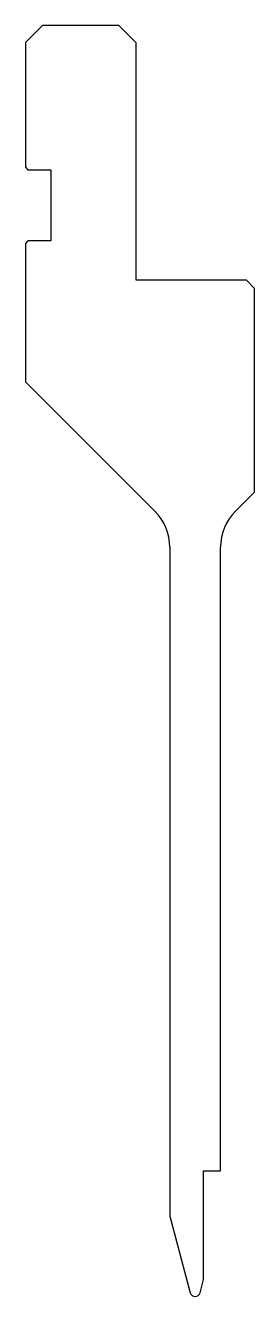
# Model space of a CAD drawing. Header units: metres. Extents: x -20 to 7, y 0 to 150.
import ezdxf

# ---------------------------------------------------------------- set-up
doc = ezdxf.new("R2010")
doc.units = ezdxf.units.M

msp = doc.modelspace()

# ---------------------------------------------------------------- linework, layer by layer
for p, q in [((-17.999471, 149.81), (-19.999471, 147.81)), ((-8.999471, 149.81), (-17.999471, 149.81)), ((-6.999471, 147.81), (-8.999471, 149.81)), ((-19.999471, 147.81), (-19.999471, 133.11)), ((-6.999471, 147.81), (-6.999471, 119.81)), ((-19.999471, 133.11), (-19.699471, 132.81)), ((-19.699471, 132.81), (-16.999471, 132.81)), ((-16.999471, 132.81), (-16.999471, 124.41)), ((-19.699471, 124.41), (-19.999471, 124.11)), ((-16.999471, 124.41), (-19.699471, 124.41)), ((-19.999471, 124.11), (-19.999471, 107.81)), ((-6.999471, 119.81), (6.000529, 119.81)), ((7.000529, 118.81), (6.000529, 119.81)), ((7.000529, 94.811058), (7.000529, 118.81)), ((-19.999471, 107.81), (-4.757359, 92.567888)), ((4.757359, 92.567888), (7.000529, 94.811058)), ((-3, 88.325247), (-3, 9.47793)), ((3, 14.81), (3, 88.325247)), ((1, 2.013829), (1, 14.81)), ((1, 14.81), (3, 14.81)), ((-3, 9.47793), (-0.579555, 0.444709)), ((0.579555, 0.444709), (1, 2.013829))]:
    msp.add_line(p, q)
for centre, radius, start, end in [((-9, 88.325247), 6, 0, 45), ((9, 88.325247), 6, 135, 180), ((0, 0.6), 0.6, 195, 345)]:
    msp.add_arc(centre, radius, start, end)

doc.saveas('drawing.dxf')
